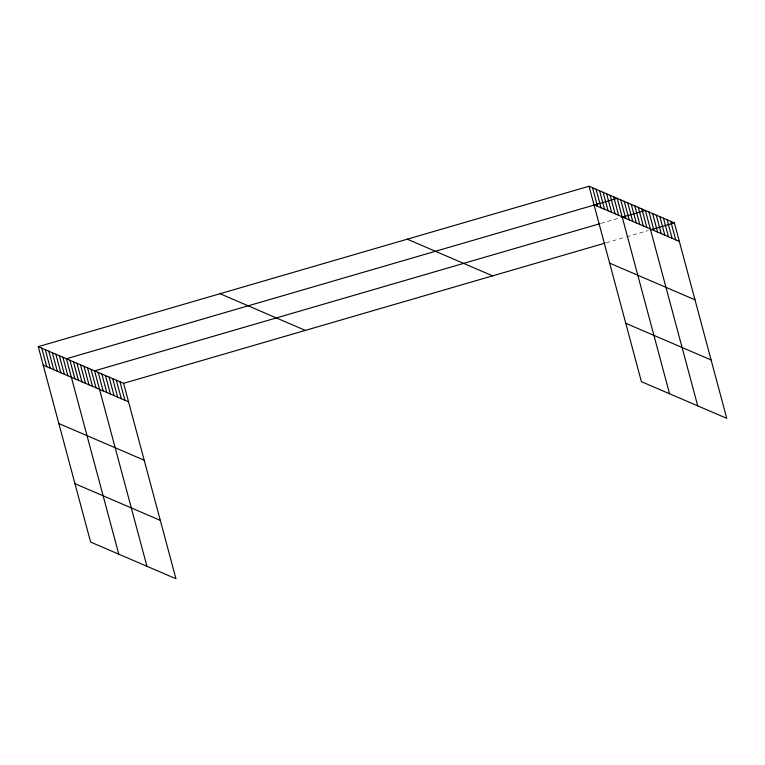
<?xml version="1.0" encoding="UTF-8"?>
<svg xmlns="http://www.w3.org/2000/svg" width="765" height="765" viewBox="0 0 765 765"><rect width="100%" height="100%" fill="white"/><g stroke="black" fill="none" stroke-linecap="round" stroke-linejoin="round"><path stroke-width="0.57" stroke-dasharray="3.83 2.87" d="M601.06 223.351L619.239 218.054M606.224 242.773L625.54 237.14M626.678 236.815L648.261 230.523"/><path stroke-width="1.15" d="M38.25 346.66L123.595 383.332L175.96 578.761L90.614 542.079L38.25 346.66L589.04 186.239L674.386 222.921L726.75 418.34L641.405 381.668L589.04 186.239M599.932 223.686L94.583 370.862L146.937 566.291M621.515 217.394L645.373 210.452L697.728 405.871M123.595 383.332L605.086 243.098M650.527 229.863L674.386 222.921M593.994 204.743L679.339 241.424M609.638 263.131L694.983 299.803M625.76 323.279L711.106 359.961M407.276 239.177L492.622 275.859M220.014 293.722L305.359 330.394M43.203 365.163L128.558 401.835M58.848 423.542L144.193 460.214M74.97 483.7L160.315 520.372M670.762 221.362L675.715 239.866M667.128 219.804L672.091 238.307M663.504 218.245L668.467 236.748M659.879 216.686L664.833 235.19M656.246 215.128L661.209 233.631M652.622 213.569L657.584 232.072M648.997 212.01L653.951 230.514M641.845 208.931L646.808 227.435M638.326 207.42L643.289 225.924M634.807 205.909L639.769 224.413M631.288 204.398L636.241 222.902M627.769 202.888L632.722 221.391M624.25 201.367L629.203 219.871M620.721 199.856L625.684 218.36M669.566 393.774L617.202 198.345L66.412 358.756L118.776 554.185M613.683 196.835L618.646 215.338M610.164 195.324L615.117 213.827M606.645 193.803L611.598 212.307M603.126 192.292L608.079 210.796M599.597 190.781L604.56 209.285M596.078 189.271L601.041 207.774M592.559 187.76L597.522 206.263M119.971 381.773L124.924 400.277M116.337 380.215L121.3 398.718M112.713 378.656L117.676 397.159M109.089 377.097L114.042 395.601M105.455 375.539L110.418 394.042M101.831 373.98L106.794 392.483M98.207 372.421L103.16 390.925M91.054 369.352L96.017 387.855M87.535 367.841L92.498 386.344M84.016 366.32L88.979 384.824M80.497 364.809L85.451 383.313M76.978 363.299L81.932 381.802M73.459 361.788L78.413 380.291M69.931 360.277L74.894 378.78M62.893 357.245L67.855 375.749M59.374 355.735L64.327 374.238M55.855 354.224L60.808 372.727M52.336 352.713L57.289 371.216M48.807 351.192L53.77 369.696M45.288 349.682L50.251 368.185M41.769 348.171L46.732 366.674"/></g></svg>
